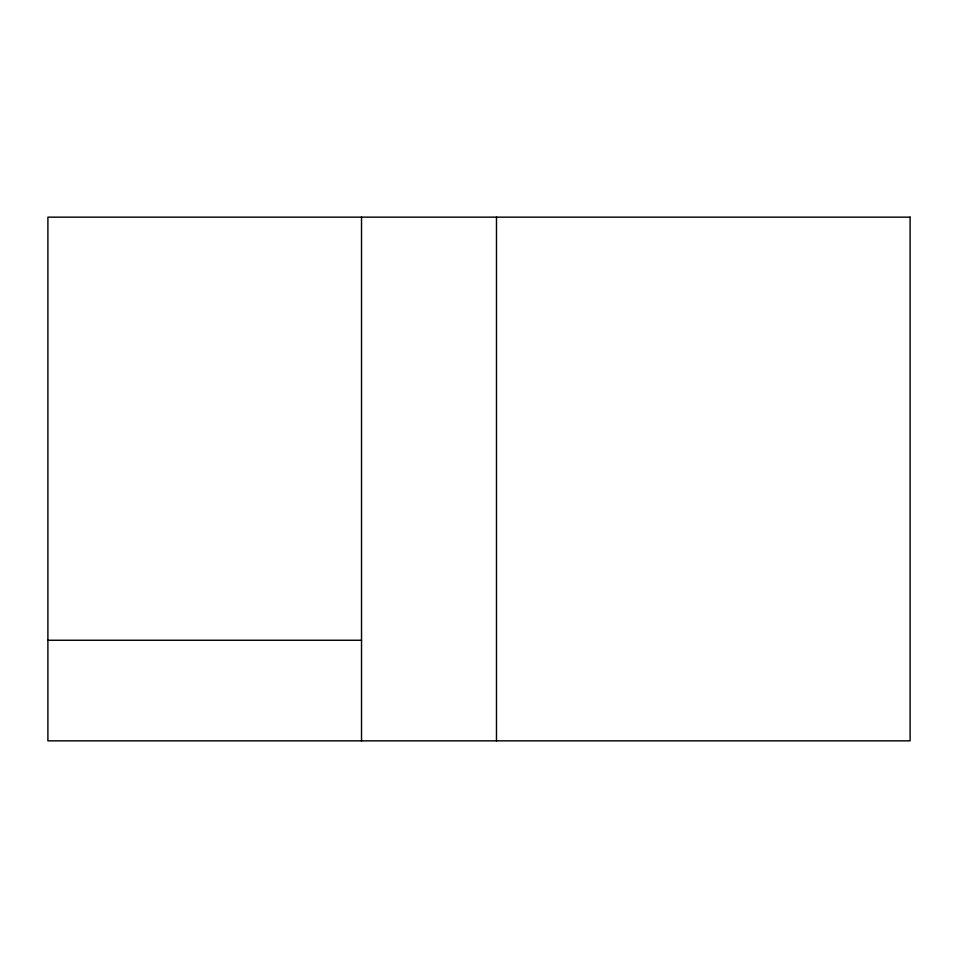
<?xml version="1.0" encoding="UTF-8"?>
<svg xmlns="http://www.w3.org/2000/svg" width="958" height="958" viewBox="0 0 958 958"><rect width="100%" height="100%" fill="white"/><g stroke="black" fill="none" stroke-linecap="round" stroke-linejoin="round"><path stroke-width="1.44" d="M47.9 640.255L361.525 640.255M496.484 217.155L496.484 740.845M361.525 217.155L361.525 740.845M910.1 217.155L47.9 217.155L47.9 740.845L910.1 740.845L910.1 217.155"/></g></svg>
